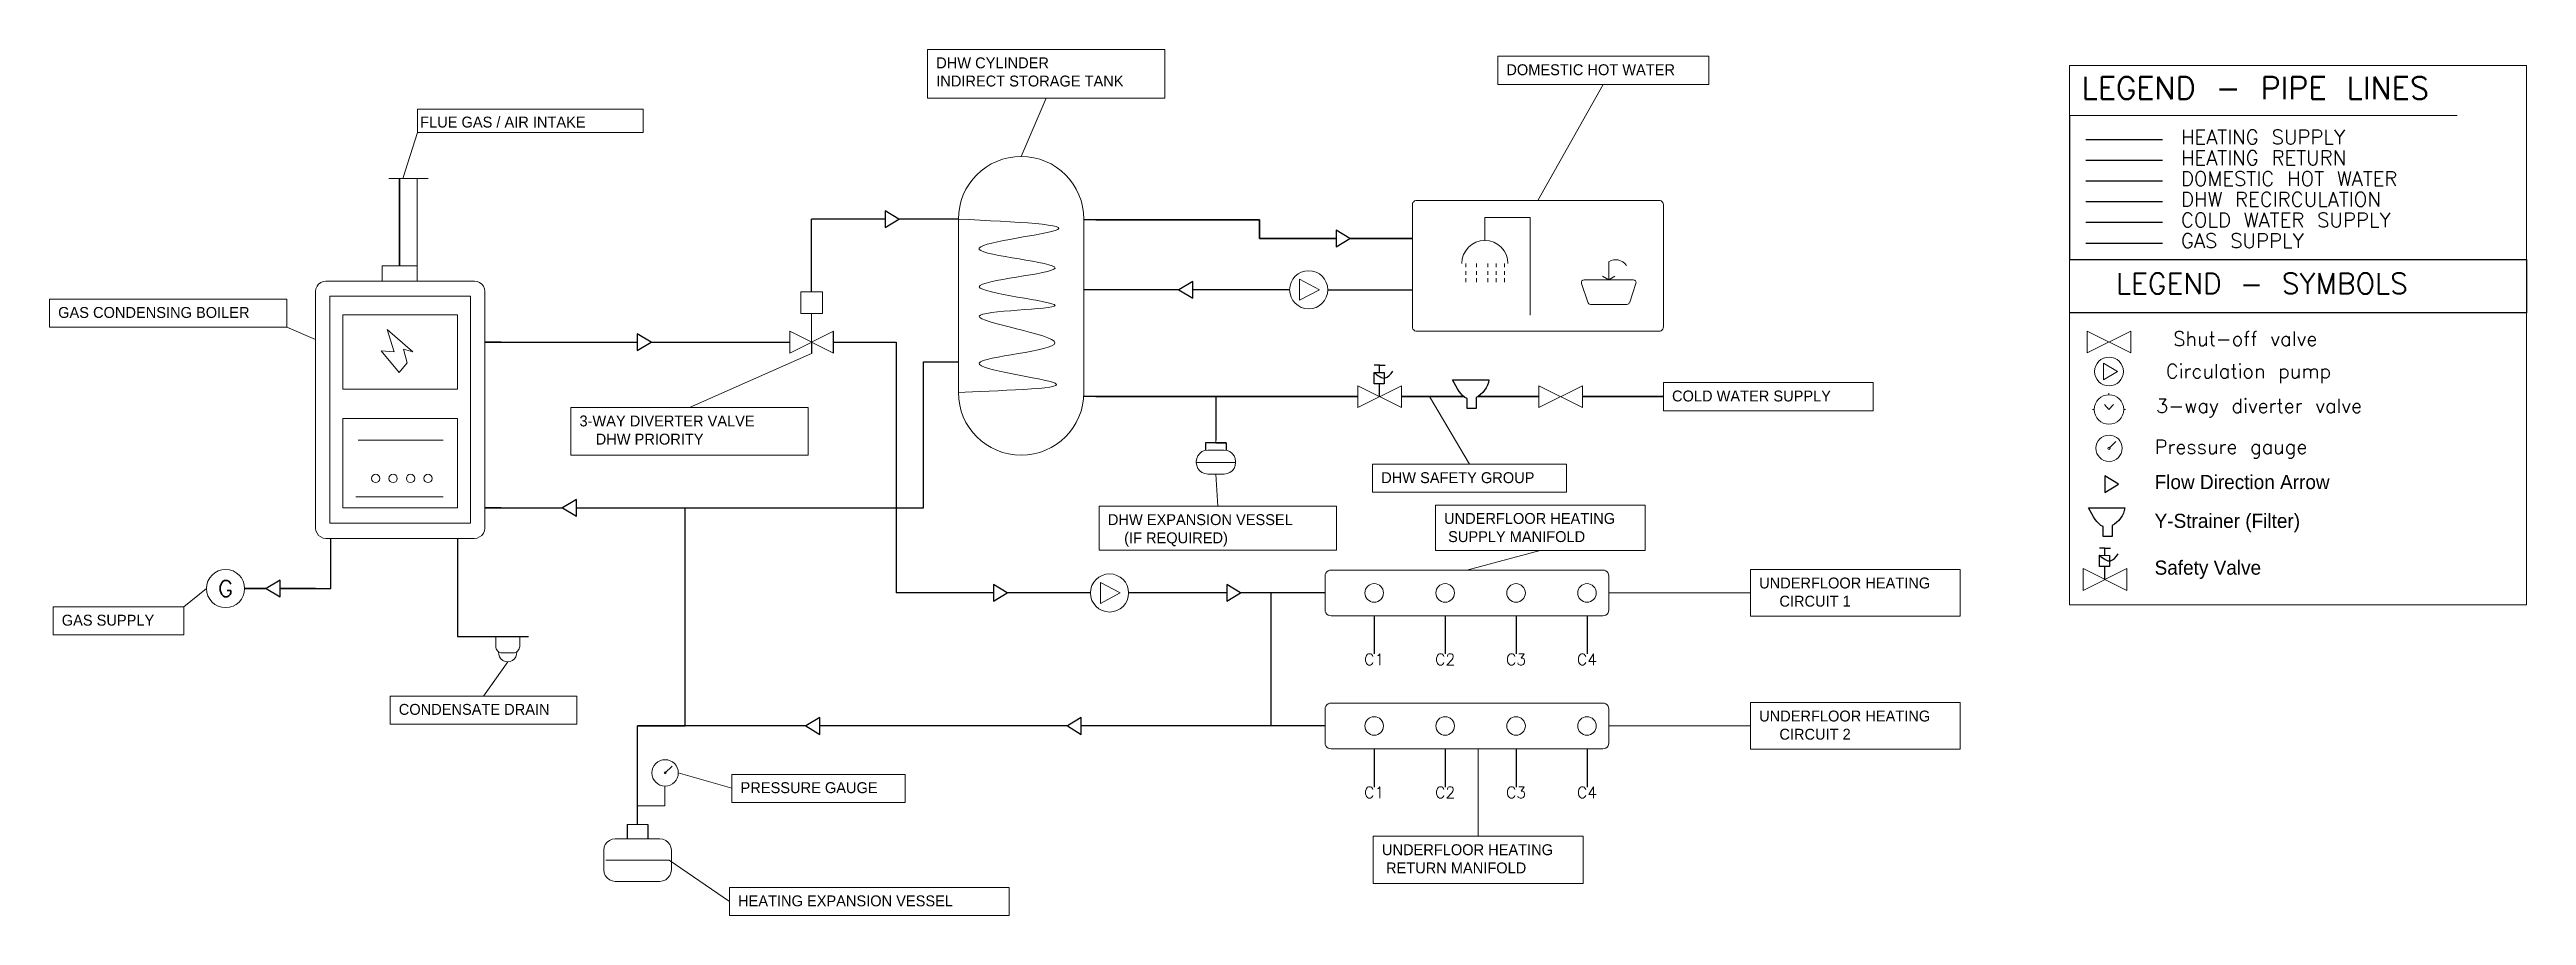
# Model space of a CAD drawing. Header units: millimetres. Extents: x 2112 to 24808, y 1742 to 9684.
import ezdxf
from ezdxf.enums import TextEntityAlignment as Align

# ---------------------------------------------------------------- set-up
doc = ezdxf.new("R2010")
doc.units = ezdxf.units.MM
for name, color, linetype, lineweight in [('1', 4, 'Continuous', 25), ('10', 3, 'Continuous', 25), ('11', 5, 'Continuous', 25), ('12', 1, 'Continuous', 25), ('13', 1, 'Continuous', 18), ('14', 7, 'Continuous', 18), ('15', 8, 'Continuous', 18), ('16', 7, 'Continuous', 18), ('17', 7, 'Continuous', 18), ('2', 9, 'Continuous', 18), ('3', 2, 'Continuous', 25), ('4', 6, 'Continuous', 25), ('5', 7, 'Continuous', 18), ('6', 8, 'Continuous', 18), ('8', 7, 'Continuous', 18), ('9', 8, 'Continuous', 18)]:
    doc.layers.add(name, color=color, linetype=linetype, lineweight=lineweight)
doc.layers.add('19', color=242, linetype='Continuous')
doc.styles.add('TECH', font='txt.shx', dxfattribs={"width": 0.88})

# ---------------------------------------------------------------- blocks, each defined once
blk = doc.blocks.new('w')
at = {"layer": '5'}
for p, q in [((-575, 575), (-575, 2165)), ((575, 575), (575, 2165))]:
    blk.add_line(p, q, dxfattribs=at)
for centre, start, end in [((0, 2165), 0, 180), ((0, 575), 180, 0)]:
    blk.add_arc(centre, 575, start, end, dxfattribs=at)
blk.add_open_spline([(-575, 2165), (-45, 2140), (909, 2096), (-1013, 1883), (987, 1715), (-1074, 1553), (995, 1343), (-1076, 1321), (1000, 1002), (-1032, 860), (990, 610), (-272, 594), (-575, 575)], degree=3, knots=[0, 0, 0, 0, 891.582908, 1606.452517, 2321.322127, 3036.191737, 3751.061347, 4452.112249, 5187.674234, 5905.955874, 6624.237513, 7513.587933, 7513.587933, 7513.587933, 7513.587933], dxfattribs=at)
blk = doc.blocks.new('PRESSURE_GAUGE')
blk.add_line((250, 250), (365, 365))
for radius in [220, 18]:
    blk.add_circle((250, 250), radius)
blk = doc.blocks.new('CIRCULATION_PUMP')
blk.add_lwpolyline([(160, 110), (390, 250), (160, 390)], close=True)
blk.add_circle((250, 250), 240)
blk = doc.blocks.new('THREE_WAY_DIVERTER')
for p, q in [((300, 570), (300, 600)), ((0, 300), (30, 300)), ((570, 300), (600, 300))]:
    blk.add_line(p, q)
blk.add_lwpolyline([(220, 390), (300, 300), (380, 390)])
blk.add_circle((300, 300), 270)

msp = doc.modelspace()

# ---------------------------------------------------------------- linework, layer by layer
for p, q in [((20622, 9079), (20622, 7758)), ((20622, 7758), (24808, 7758)), ((24808, 7758), (24808, 7758)), ((24808, 7758), (24808, 7270)), ((24172, 7270), (20622, 7270)), ((24808, 7270), (24172, 7270)), ((9295, 6900), (9295, 7099)), ((9095, 7000), (9095, 6950)), ((9095, 6950), (9095, 6896)), ((14300, 6788), (14249, 6788)), ((14300, 6722), (14300, 6788)), ((14300, 6788), (14351, 6788)), ((14300, 6500), (14300, 6619)), ((12800, 6075), (12705, 6075)), ((12705, 6075), (12705, 6007)), ((12800, 6075), (12895, 6075)), ((12895, 6075), (12800, 6075)), ((12895, 6075), (12895, 6007)), ((12620, 5895), (12980, 5900)), ((21071, 5698), (20945, 5775)), ((20945, 5775), (20945, 5621)), ((20945, 5621), (21071, 5698)), ((20946, 5111), (20895, 5111)), ((20946, 5045), (20946, 5111)), ((20946, 5111), (20998, 5111)), ((20946, 4823), (20946, 4942)), ((7405, 2575), (7405, 2445)), ((7595, 2575), (7595, 2445))]:
    msp.add_line(p, q)
for points in [[(9768, 8205), (9768, 8051), (9894, 8128)], [(13900, 8027), (13900, 7873), (14026, 7950)], [(12588, 7403), (12588, 7557), (12461, 7480)], [(7497, 7077), (7497, 6923), (7624, 7000)], [(14249, 6722), (14341, 6721), (14341, 6618), (14249, 6619)], [(6940, 5403), (6940, 5557), (6813, 5480)], [(20895, 5045), (20987, 5044), (20987, 4941), (20895, 4942)], [(4225, 4663), (4225, 4817), (4098, 4740)], [(10761, 4777), (10761, 4623), (10887, 4700)], [(12900, 4777), (12900, 4623), (13026, 4700)], [(9169, 3403), (9169, 3557), (9043, 3480)], [(11565, 3403), (11565, 3557), (11439, 3480)]]:
    msp.add_lwpolyline(points, close=True)
for points in [[(14249, 6722), (14351, 6671), (14422, 6734)], [(20895, 5045), (20998, 4994), (21068, 5057)]]:
    msp.add_spline(points, degree=3)
at = {"layer": '1'}
for p, q in [((20772, 8099), (21472, 8099)), ((11700, 6500), (11589, 6500)), ((12800, 6500), (13851, 6500)), ((13851, 6500), (14100, 6500)), ((14300, 6500), (14300, 6500)), ((14500, 6500), (15011, 6500)), ((15011, 6500), (15073, 6500)), ((15199, 6500), (15760, 6500))]:
    msp.add_line(p, q, dxfattribs=at)
at = {"layer": '1', "lineweight": 35}
for p, q in [((14100, 6500), (11700, 6500)), ((14300, 6500), (14300, 6500)), ((15073, 6500), (14500, 6500)), ((15760, 6500), (15199, 6500)), ((15960, 6500), (15960, 6500)), ((16900, 6500), (16160, 6500))]:
    msp.add_line(p, q, dxfattribs=at)
at = {"layer": '1', "lineweight": 25}
msp.add_line((12800, 6500), (12800, 6100), dxfattribs=at)
at = {"layer": '10'}
for p, q in [((20772, 7909), (21472, 7909)), ((4691, 4740), (4691, 5200)), ((4550, 4740), (4691, 4740))]:
    msp.add_line(p, q, dxfattribs=at)
at = {"layer": '10', "lineweight": 35}
for p, q in [((3900, 4740), (4098, 4740)), ((4225, 4740), (4550, 4740))]:
    msp.add_line(p, q, dxfattribs=at)
at = {"layer": '11'}
for p, q in [((20772, 8669), (21472, 8669)), ((10119, 5480), (10119, 6819)), ((10119, 6819), (10440, 6819)), ((6100, 5480), (6813, 5480)), ((6940, 5480), (10119, 5480)), ((7937, 3480), (7937, 5480)), ((7500, 2575), (7500, 3480)), ((7500, 3480), (7937, 3480)), ((9043, 3480), (7500, 3480)), ((11439, 3480), (9169, 3480)), ((13800, 3480), (11565, 3480))]:
    msp.add_line(p, q, dxfattribs=at)
at = {"layer": '11', "lineweight": 35}
msp.add_line((6100, 5480), (6250, 5480), dxfattribs=at)
at = {"layer": '12', "lineweight": 35}
msp.add_line((6100, 7000), (6250, 7000), dxfattribs=at)
at = {"layer": '12', "lineweight": 25}
for p, q in [((14250, 4490), (14250, 4140)), ((14900, 4490), (14900, 4140)), ((15550, 4490), (15550, 4140)), ((16200, 4490), (16200, 4140))]:
    msp.add_line(p, q, dxfattribs=at)
at = {"layer": '12', "color": 5, "lineweight": 25}
for p, q in [((14250, 3270), (14250, 2920)), ((14900, 3270), (14900, 2920)), ((15550, 3270), (15550, 2920)), ((16200, 3270), (16200, 2920))]:
    msp.add_line(p, q, dxfattribs=at)
at = {"layer": '13'}
for p, q in [((16349, 9364), (15750, 8300)), ((11245, 9237), (11015, 8703)), ((5483, 8922), (5350, 8500)), ((4287, 7137), (4550, 7024)), ((7976, 6400), (9095, 6896)), ((15123, 5880), (14756, 6500)), ((12818, 5495), (12800, 5790)), ((15772, 5089), (15100, 4910)), ((3342, 4572), (3550, 4740)), ((16400, 4700), (17698, 4700)), ((6088, 3754), (6310, 4067)), ((16400, 3480), (17698, 3480)), ((15203, 2468), (15203, 3270)), ((7873, 3050), (8365, 2908)), ((7790, 2250), (8342, 1870))]:
    msp.add_line(p, q, dxfattribs=at)
for points in [[(10157, 9684), (12332, 9684), (12332, 9237), (10157, 9237)], [(15382, 9621), (17316, 9621), (17316, 9364), (15382, 9364)], [(5483, 9135), (7550, 9135), (7550, 8922), (5483, 8922)], [(2112, 7394), (4287, 7394), (4287, 7137), (2112, 7137)], [(16900, 6629), (18822, 6629), (18822, 6371), (16900, 6371)], [(6889, 6400), (9064, 6400), (9064, 5962), (6889, 5962)], [(14234, 5880), (16011, 5880), (16011, 5623), (14234, 5623)], [(11731, 5495), (13905, 5495), (13905, 5091), (11731, 5091)], [(14811, 5506), (16733, 5506), (16733, 5089), (14811, 5089)], [(17698, 4914), (19620, 4914), (19620, 4486), (17698, 4486)], [(2145, 4572), (3342, 4572), (3342, 4315), (2145, 4315)], [(5233, 3754), (6943, 3754), (6943, 3497), (5233, 3497)], [(17698, 3694), (19620, 3694), (19620, 3266), (17698, 3266)], [(8365, 3036), (9951, 3036), (9951, 2779), (8365, 2779)], [(14242, 2468), (16164, 2468), (16164, 2036), (14242, 2036)], [(8342, 1999), (10904, 1999), (10904, 1742), (8342, 1742)]]:
    msp.add_lwpolyline(points, close=True, dxfattribs=at)
at = {"layer": '14'}
msp.add_line((20622, 9079), (24172, 9079), dxfattribs=at)
msp.add_lwpolyline([(20622, 4590), (24808, 4590), (24808, 9537), (20622, 9537)], close=True, dxfattribs=at)
at = {"layer": '16'}
for points in [[(13566, 7576), (13748, 7480), (13566, 7384)], [(11741, 4796), (11923, 4700), (11741, 4604)]]:
    msp.add_lwpolyline(points, close=True, dxfattribs=at)
for centre in [(13650, 7480), (3725, 4740), (11825, 4700)]:
    msp.add_circle(centre, 175, dxfattribs=at)
at = {"layer": '19'}
for p, q in [((20772, 8859), (21472, 8859)), ((9095, 7461), (9095, 8128)), ((9768, 8128), (9095, 8128)), ((10440, 8128), (9894, 8128)), ((6100, 7000), (7497, 7000)), ((7624, 7000), (8895, 7000)), ((9094, 7000), (9095, 7000)), ((9295, 7000), (9871, 7000)), ((9871, 7000), (9871, 4700)), ((10761, 4700), (9871, 4700)), ((11650, 4700), (10887, 4700)), ((12900, 4700), (12000, 4700)), ((13800, 4700), (13026, 4700)), ((13800, 4700), (13302, 4700)), ((13302, 4700), (13302, 3480))]:
    msp.add_line(p, q, dxfattribs=at)
at = {"layer": '2', "lineweight": 25}
for p, q in [((5850, 5200), (5850, 4300)), ((5850, 4300), (6500, 4300))]:
    msp.add_line(p, q, dxfattribs=at)
at = {"layer": '3'}
for p, q in [((20772, 8479), (21472, 8479)), ((11700, 8120), (11590, 8120))]:
    msp.add_line(p, q, dxfattribs=at)
at = {"layer": '3', "lineweight": 35}
for p, q in [((11700, 8120), (11900, 8120)), ((11900, 8120), (13200, 8120)), ((13200, 8120), (13200, 7950)), ((13200, 7950), (13900, 7950)), ((14026, 7950), (14600, 7950))]:
    msp.add_line(p, q, dxfattribs=at)
at = {"layer": '4'}
for p, q in [((20772, 8289), (21472, 8289)), ((11700, 7480), (11590, 7480)), ((11700, 7480), (11700, 7480)), ((13825, 7480), (14600, 7480))]:
    msp.add_line(p, q, dxfattribs=at)
at = {"layer": '4', "lineweight": 30}
for p, q in [((12461, 7480), (11700, 7480)), ((13475, 7480), (12588, 7480))]:
    msp.add_line(p, q, dxfattribs=at)
at = {"layer": '5'}
for p, q in [((7500, 2746), (7750, 2746)), ((7750, 2746), (7750, 2929)), ((7405, 2575), (7595, 2575)), ((7210, 2250), (7790, 2250))]:
    msp.add_line(p, q, dxfattribs=at)
for points in [[(16900, 8260), (16899, 8270), (16895, 8280), (16888, 8288), (16880, 8295), (16870, 8299), (16860, 8300), (14640, 8300), (14630, 8299), (14620, 8295), (14612, 8288), (14605, 8280), (14601, 8270), (14600, 8260), (14600, 7140), (14601, 7130), (14605, 7120), (14612, 7112), (14620, 7105), (14630, 7101), (14640, 7100), (16860, 7100), (16870, 7101), (16880, 7105), (16888, 7112), (16895, 7120), (16899, 7130), (16900, 7140)], [(6100, 7465), (6097, 7490), (6087, 7512), (6072, 7532), (6052, 7547), (6030, 7557), (6005, 7560), (4645, 7560), (4620, 7557), (4598, 7547), (4578, 7532), (4563, 7512), (4553, 7490), (4550, 7465), (4550, 5295), (4553, 5270), (4563, 5248), (4578, 5228), (4598, 5213), (4620, 5203), (4645, 5200), (6005, 5200), (6030, 5203), (6052, 5213), (6072, 5228), (6087, 5248), (6097, 5270), (6100, 5295)], [(16400, 4855), (16398, 4869), (16393, 4882), (16384, 4894), (16372, 4903), (16359, 4908), (16345, 4910), (13855, 4910), (13841, 4908), (13828, 4903), (13816, 4894), (13807, 4882), (13802, 4869), (13800, 4855), (13800, 4545), (13802, 4531), (13807, 4518), (13816, 4506), (13828, 4497), (13841, 4492), (13855, 4490), (16345, 4490), (16359, 4492), (16372, 4497), (16384, 4506), (16393, 4518), (16398, 4531), (16400, 4545)], [(16400, 3635), (16398, 3649), (16393, 3662), (16384, 3674), (16372, 3683), (16359, 3688), (16345, 3690), (13855, 3690), (13841, 3688), (13828, 3683), (13816, 3674), (13807, 3662), (13802, 3649), (13800, 3635), (13800, 3325), (13802, 3311), (13807, 3298), (13816, 3286), (13828, 3277), (13841, 3272), (13855, 3270), (16345, 3270), (16359, 3272), (16372, 3277), (16384, 3286), (16393, 3298), (16398, 3311), (16400, 3325)], [(7810, 2340), (7806, 2367), (7796, 2392), (7779, 2414), (7758, 2431), (7732, 2441), (7705, 2445), (7295, 2445), (7268, 2441), (7242, 2431), (7221, 2414), (7204, 2392), (7194, 2367), (7190, 2340), (7190, 2160), (7194, 2133), (7204, 2108), (7221, 2086), (7242, 2069), (7268, 2059), (7295, 2055), (7705, 2055), (7732, 2059), (7758, 2069), (7779, 2086), (7796, 2108), (7806, 2133), (7810, 2160)]]:
    msp.add_lwpolyline(points, close=True, dxfattribs=at)
at = {"layer": '6'}
for p, q in [((5320, 8500), (5220, 8500)), ((5220, 8500), (5480, 8500)), ((5480, 8500), (5580, 8500)), ((15679, 8143), (15264, 8143)), ((15264, 8143), (15264, 7932)), ((15679, 7247), (15679, 8143)), ((15089, 7720), (15089, 7686)), ((15187, 7720), (15187, 7686)), ((15291, 7720), (15291, 7686)), ((15368, 7720), (15368, 7686)), ((15444, 7720), (15444, 7686)), ((16399, 7572), (16399, 7738)), ((15089, 7652), (15089, 7618)), ((15089, 7585), (15089, 7551)), ((15187, 7652), (15187, 7618)), ((15187, 7585), (15187, 7551)), ((15291, 7652), (15291, 7618)), ((15291, 7585), (15291, 7551)), ((15368, 7652), (15368, 7618)), ((15368, 7585), (15368, 7551)), ((15444, 7652), (15444, 7618)), ((15444, 7585), (15444, 7551)), ((16207, 7367), (16149, 7537)), ((16174, 7572), (16624, 7572)), ((16399, 7572), (16334, 7572)), ((16399, 7572), (16343, 7604)), ((16399, 7572), (16456, 7604)), ((16591, 7367), (16648, 7537)), ((16399, 7345), (16233, 7345)), ((16399, 7345), (16565, 7345)), ((4940, 6100), (5720, 6100)), ((4920, 5580), (5720, 5580))]:
    msp.add_line(p, q, dxfattribs=at)
at = {"layer": '6', "color": 4}
msp.add_line((12800, 6075), (12800, 6140), dxfattribs=at)
at = {"layer": '6'}
for points in [[(5160, 7560), (5480, 7560), (5480, 7700), (5160, 7700)], [(4680, 5340), (5970, 5340), (5970, 7420), (4680, 7420)], [(4800, 6570), (5850, 6570), (5850, 7250), (4800, 7250)], [(4800, 5480), (5850, 5480), (5850, 6300), (4800, 6300)]]:
    msp.add_lwpolyline(points, close=True, dxfattribs=at)
msp.add_lwpolyline([(5315, 6720), (5150, 6920), (5270, 6910), (5205, 7115), (5440, 6910), (5355, 6935), (5390, 6810), (5315, 6720)], dxfattribs=at)
at = {"layer": '6', "color": 0}
msp.add_lwpolyline([(12980, 5905), (12976, 5932), (12966, 5958), (12949, 5979), (12928, 5996), (12902, 6006), (12875, 6010), (12725, 6010), (12698, 6006), (12672, 5996), (12651, 5979), (12634, 5958), (12624, 5932), (12620, 5905), (12620, 5895), (12624, 5868), (12634, 5842), (12651, 5821), (12672, 5804), (12698, 5794), (12725, 5790), (12875, 5790), (12902, 5794), (12928, 5804), (12949, 5821), (12966, 5842), (12976, 5868), (12980, 5895)], close=True, dxfattribs=at)
at = {"layer": '6'}
msp.add_lwpolyline([(6200, 4300), (6200, 4210, 0.414214), (6260, 4150), (6360, 4150, 0.414214), (6420, 4210), (6420, 4300)], format="xyb", dxfattribs=at)
for centre in [(5100, 5750), (5260, 5750), (5420, 5750), (5580, 5750)]:
    msp.add_circle(centre, 38, dxfattribs=at)
at = {"layer": '6', "color": 0}
for centre in [(14250, 4700), (14900, 4700), (15550, 4700), (16200, 4700), (14250, 3480), (14900, 3480), (15550, 3480), (16200, 3480)]:
    msp.add_circle(centre, 85, dxfattribs=at)
at = {"layer": '6'}
for centre, radius, start, end in [((15264, 7720), 212, 0, 180), ((16462, 7638), 118, 33.5087, 122.3878), ((16174, 7546), 26.1, 90, 198.7978), ((16624, 7546), 26.1, 341.2508, 90), ((16233, 7372), 26.1, 189.659, 270), ((16565, 7372), 26.1, 270, 350.3948)]:
    msp.add_arc(centre, radius, start, end, dxfattribs=at)
at = {"layer": '8'}
for p, q in [((8895, 6900), (8895, 7100)), ((9295, 6900), (8895, 7100)), ((9295, 7099), (8895, 6900)), ((9095, 7000), (9095, 7261))]:
    msp.add_line(p, q, dxfattribs=at)
msp.add_lwpolyline([(8995, 7261), (9195, 7261), (9195, 7461), (8995, 7461)], close=True, dxfattribs=at)
for points in [[(21183, 7002), (21183, 7102), (20783, 6902), (20783, 7102), (21183, 6902), (21183, 7002)], [(14500, 6500), (14500, 6600), (14100, 6400), (14100, 6600), (14500, 6400), (14500, 6500)], [(16160, 6500), (16160, 6600), (15760, 6400), (15760, 6600), (16160, 6400), (16160, 6500)], [(21146, 4823), (21146, 4923), (20746, 4723), (20746, 4923), (21146, 4723), (21146, 4823)]]:
    msp.add_lwpolyline(points, dxfattribs=at)
at = {"layer": '9', "lineweight": 35}
msp.add_line((5320, 7700), (5320, 8500), dxfattribs=at)
at = {"layer": '9', "lineweight": 20}
msp.add_line((5480, 7700), (5480, 8500), dxfattribs=at)
at = {"layer": '9'}
msp.add_arc((6310, 4150), 83.2, 173.336, 6.664, dxfattribs=at)
at = {"layer": 'Defpoints'}
for points in [[(15101, 6391), (15128, 6391), (15156, 6391), (15183, 6391), (15183, 6424), (15183, 6458), (15183, 6491), (15240, 6520), (15296, 6590), (15300, 6653), (15189, 6653), (15079, 6653), (14968, 6653), (15008, 6579), (15048, 6505), (15101, 6483), (15101, 6452), (15101, 6422), (15101, 6391)], [(20929, 5217), (20956, 5217), (20983, 5217), (21011, 5217), (21011, 5250), (21011, 5284), (21011, 5317), (21068, 5347), (21123, 5416), (21127, 5479), (21017, 5479), (20906, 5479), (20795, 5479), (20836, 5405), (20876, 5331), (20929, 5309), (20929, 5279), (20929, 5248), (20929, 5217)]]:
    msp.add_open_spline(points, degree=3, knots=[0, 0, 0, 0, 1, 1, 1, 2, 2, 2, 189.083902, 189.083902, 189.083902, 190.083902, 190.083902, 190.083902, 392.014291, 392.014291, 392.014291, 393.014291, 393.014291, 393.014291, 393.014291], dxfattribs=at)

# ---------------------------------------------------------------- block references
at = {"layer": '16'}
for name, p, xscale, yscale in [('CIRCULATION_PUMP', (20846, 6593), 0.55, 0.55), ('THREE_WAY_DIVERTER', (20833, 6232), 0.5, 0.5), ('PRESSURE_GAUGE', (20846, 5889), 0.55, 0.55), ('PRESSURE_GAUGE', (7615, 2912), 0.55, 0.55)]:
    msp.add_blockref(name, p, dxfattribs=dict(at, xscale=xscale, yscale=yscale))
at = {"layer": '8'}
msp.add_blockref('w', (11015, 5963), dxfattribs=at)

# ---------------------------------------------------------------- texts
at = {"layer": '13', "char_height": 100, "attachment_point": 1}
for s, width, insert in [('DHW CYLINDER^JINDIRECT STORAGE TANK', 39103.03, (10237, 9611)), ('DOMESTIC HOT WATER', 39103.03, (15461, 9548)), ('FLUE GAS / AIR INTAKE', 62431.81, (5508, 9068)), ('GAS CONDENSING BOILER', 39103.03, (2191, 7322)), ('COLD WATER SUPPLY', 39103.03, (16979, 6556)), ('3-WAY DIVERTER VALVE^J    DHW PRIORITY', 39103.03, (6968, 6327)), ('DHW SAFETY GROUP', 39103.03, (14314, 5807)), ('DHW EXPANSION VESSEL^J    (IF REQUIRED)', 39103.03, (11810, 5422)), ('UNDERFLOOR HEATING^J SUPPLY MANIFOLD', 39103.03, (14890, 5433)), ('UNDERFLOOR HEATING^J     CIRCUIT 1', 39103.03, (17777, 4841)), ('GAS SUPPLY', 39103.03, (2224, 4500)), ('CONDENSATE DRAIN', 39103.03, (5312, 3682)), ('UNDERFLOOR HEATING^J     CIRCUIT 2', 39103.03, (17777, 3621)), ('PRESSURE GAUGE', 39103.03, (8444, 2964)), ('UNDERFLOOR HEATING^J RETURN MANIFOLD', 39103.03, (14321, 2395)), ('HEATING EXPANSION VESSEL', 39103.03, (8421, 1926))]:
    msp.add_mtext_dynamic_manual_height_columns(s, width=width, gutter_width=500, heights=[0], dxfattribs=dict(at, insert=insert))
at = {"layer": '15', "color": 0, "style": 'TECH'}
for s, p in [('C1', (14250, 4090)), ('C2', (14900, 4090)), ('C3', (15550, 4090)), ('C4', (16200, 4090)), ('C1', (14250, 2870)), ('C2', (14900, 2870)), ('C3', (15550, 2870)), ('C4', (16200, 2870))]:
    msp.add_text(s, height=105, dxfattribs=at).set_placement(p, align=Align.MIDDLE_CENTER)
at = {"layer": '16', "style": 'TECH'}
msp.add_text('G', height=150, dxfattribs=at).set_placement((3725, 4740), align=Align.MIDDLE_CENTER)
at = {"layer": '17', "style": 'TECH'}
for s, height, p in [('LEGEND - PIPE LINES', 205, (20732, 9229)), ('HEATING SUPPLY', 132, (21642, 8814)), ('HEATING RETURN', 132, (21642, 8624)), ('DOMESTIC HOT WATER', 132, (21642, 8434)), ('COLD WATER SUPPLY', 132, (21642, 8054)), ('DHW RECIRCULATION', 132, (21642, 8244)), ('GAS SUPPLY', 132, (21642, 7864)), ('LEGEND - SYMBOLS', 190, (21046, 7442)), ('Shut-off valve', 130, (21572, 6966)), ('Circulation pump', 130, (21504, 6668)), ('3-way diverter valve', 130, (21415, 6351)), ('Pressure gauge', 130, (21402, 5975))]:
    msp.add_text(s, height=height, dxfattribs=at).set_placement(p)
at = {"layer": '8', "char_height": 130, "attachment_point": 1}
for s, insert in [('Flow Direction Arrow', (21401, 5782)), ('Y-Strainer (Filter)', (21401, 5426)), ('Safety Valve', (21401, 4997))]:
    msp.add_mtext_dynamic_manual_height_columns(s, width=103702.61, gutter_width=650, heights=[0], dxfattribs=dict(at, insert=insert))

doc.saveas('drawing.dxf')
